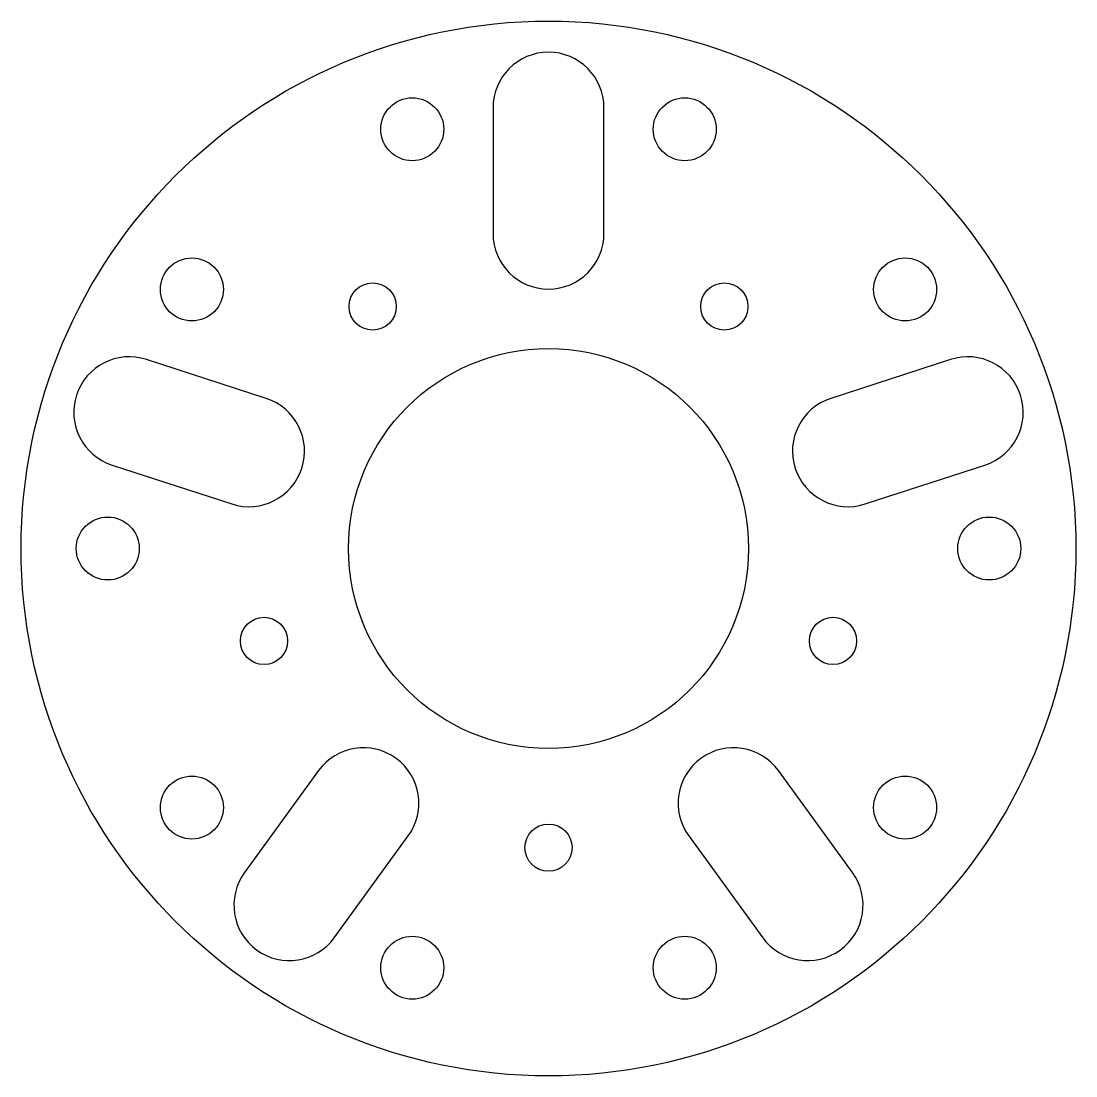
# Model space of a CAD drawing. Header units: millimetres. Extents: x -33.5 to 33.5, y -33.5 to 33.5.
import ezdxf

# ---------------------------------------------------------------- set-up
doc = ezdxf.new("R2010")
doc.units = ezdxf.units.MM

msp = doc.modelspace()

# ---------------------------------------------------------------- linework, layer by layer
at = {"color": 7, "linetype": 'Continuous', "lineweight": 25}
for p, q in [((-3.524, 28), (-3.524, 20)), ((3.524, 20), (3.524, 28)), ((-17.932, 9.532), (-25.541, 12.004)), ((25.541, 12.004), (17.932, 9.532)), ((-27.719, 5.301), (-20.11, 2.829)), ((20.11, 2.829), (27.719, 5.301)), ((-14.607, -14.109), (-19.309, -20.581)), ((19.309, -20.581), (14.607, -14.109)), ((-13.607, -24.724), (-8.905, -18.252)), ((8.905, -18.252), (13.607, -24.724))]:
    msp.add_line(p, q, dxfattribs=at)
for centre, radius in [((0, 0), 33.5), ((-8.652, 26.627), 2), ((8.652, 26.627), 2), ((-22.651, 16.457), 2), ((22.651, 16.457), 2), ((-11.168, 15.371), 1.5), ((11.168, 15.371), 1.5), ((0, 0), 12.7), ((-27.998, 0), 2), ((27.998, 0), 2), ((-18.07, -5.871), 1.5), ((18.07, -5.871), 1.5), ((-22.651, -16.457), 2), ((22.651, -16.457), 2), ((0, -19), 1.5), ((-8.652, -26.627), 2), ((8.652, -26.627), 2)]:
    msp.add_circle(centre, radius, dxfattribs=at)
for centre, start, end in [((0, 28), 0, 180), ((0, 20), 180, 0), ((-26.63, 8.652), 72, 252), ((26.63, 8.652), 288, 108), ((-19.021, 6.18), 252, 72), ((19.021, 6.18), 108, 288), ((-11.756, -16.18), 324, 144), ((11.756, -16.18), 36, 216), ((-16.458, -22.652), 144, 324), ((16.458, -22.652), 216, 36)]:
    msp.add_arc(centre, 3.524, start, end, dxfattribs=at)

doc.saveas('drawing.dxf')
